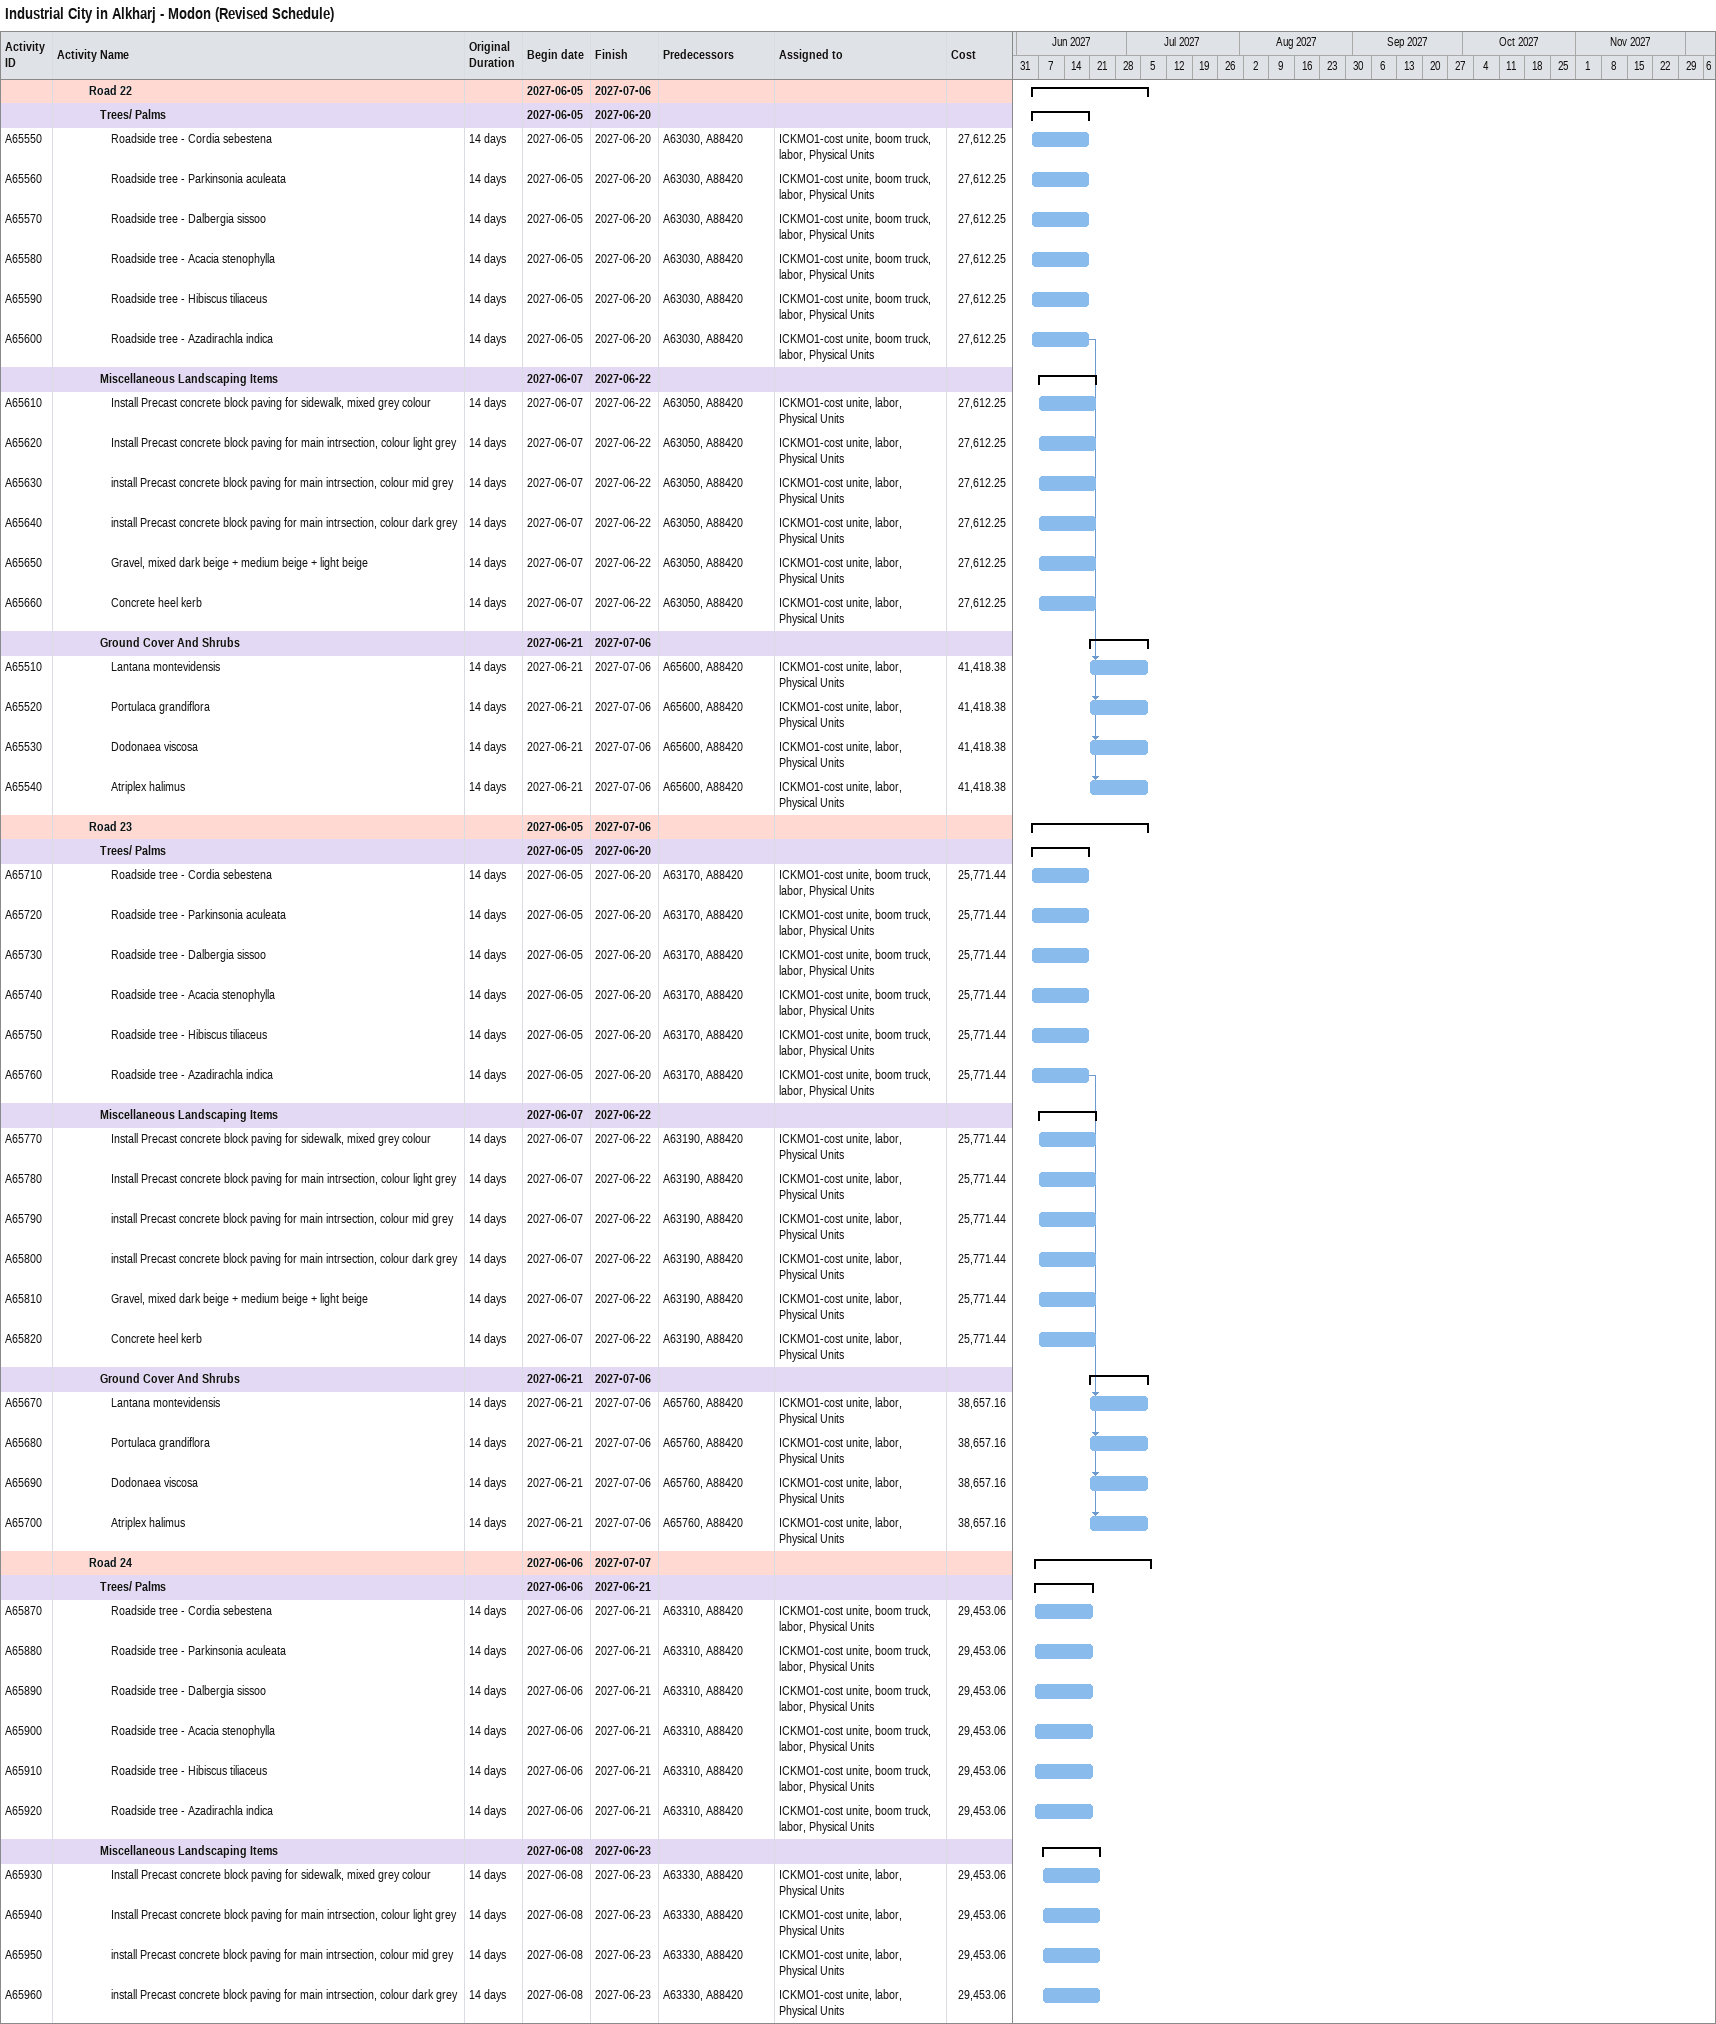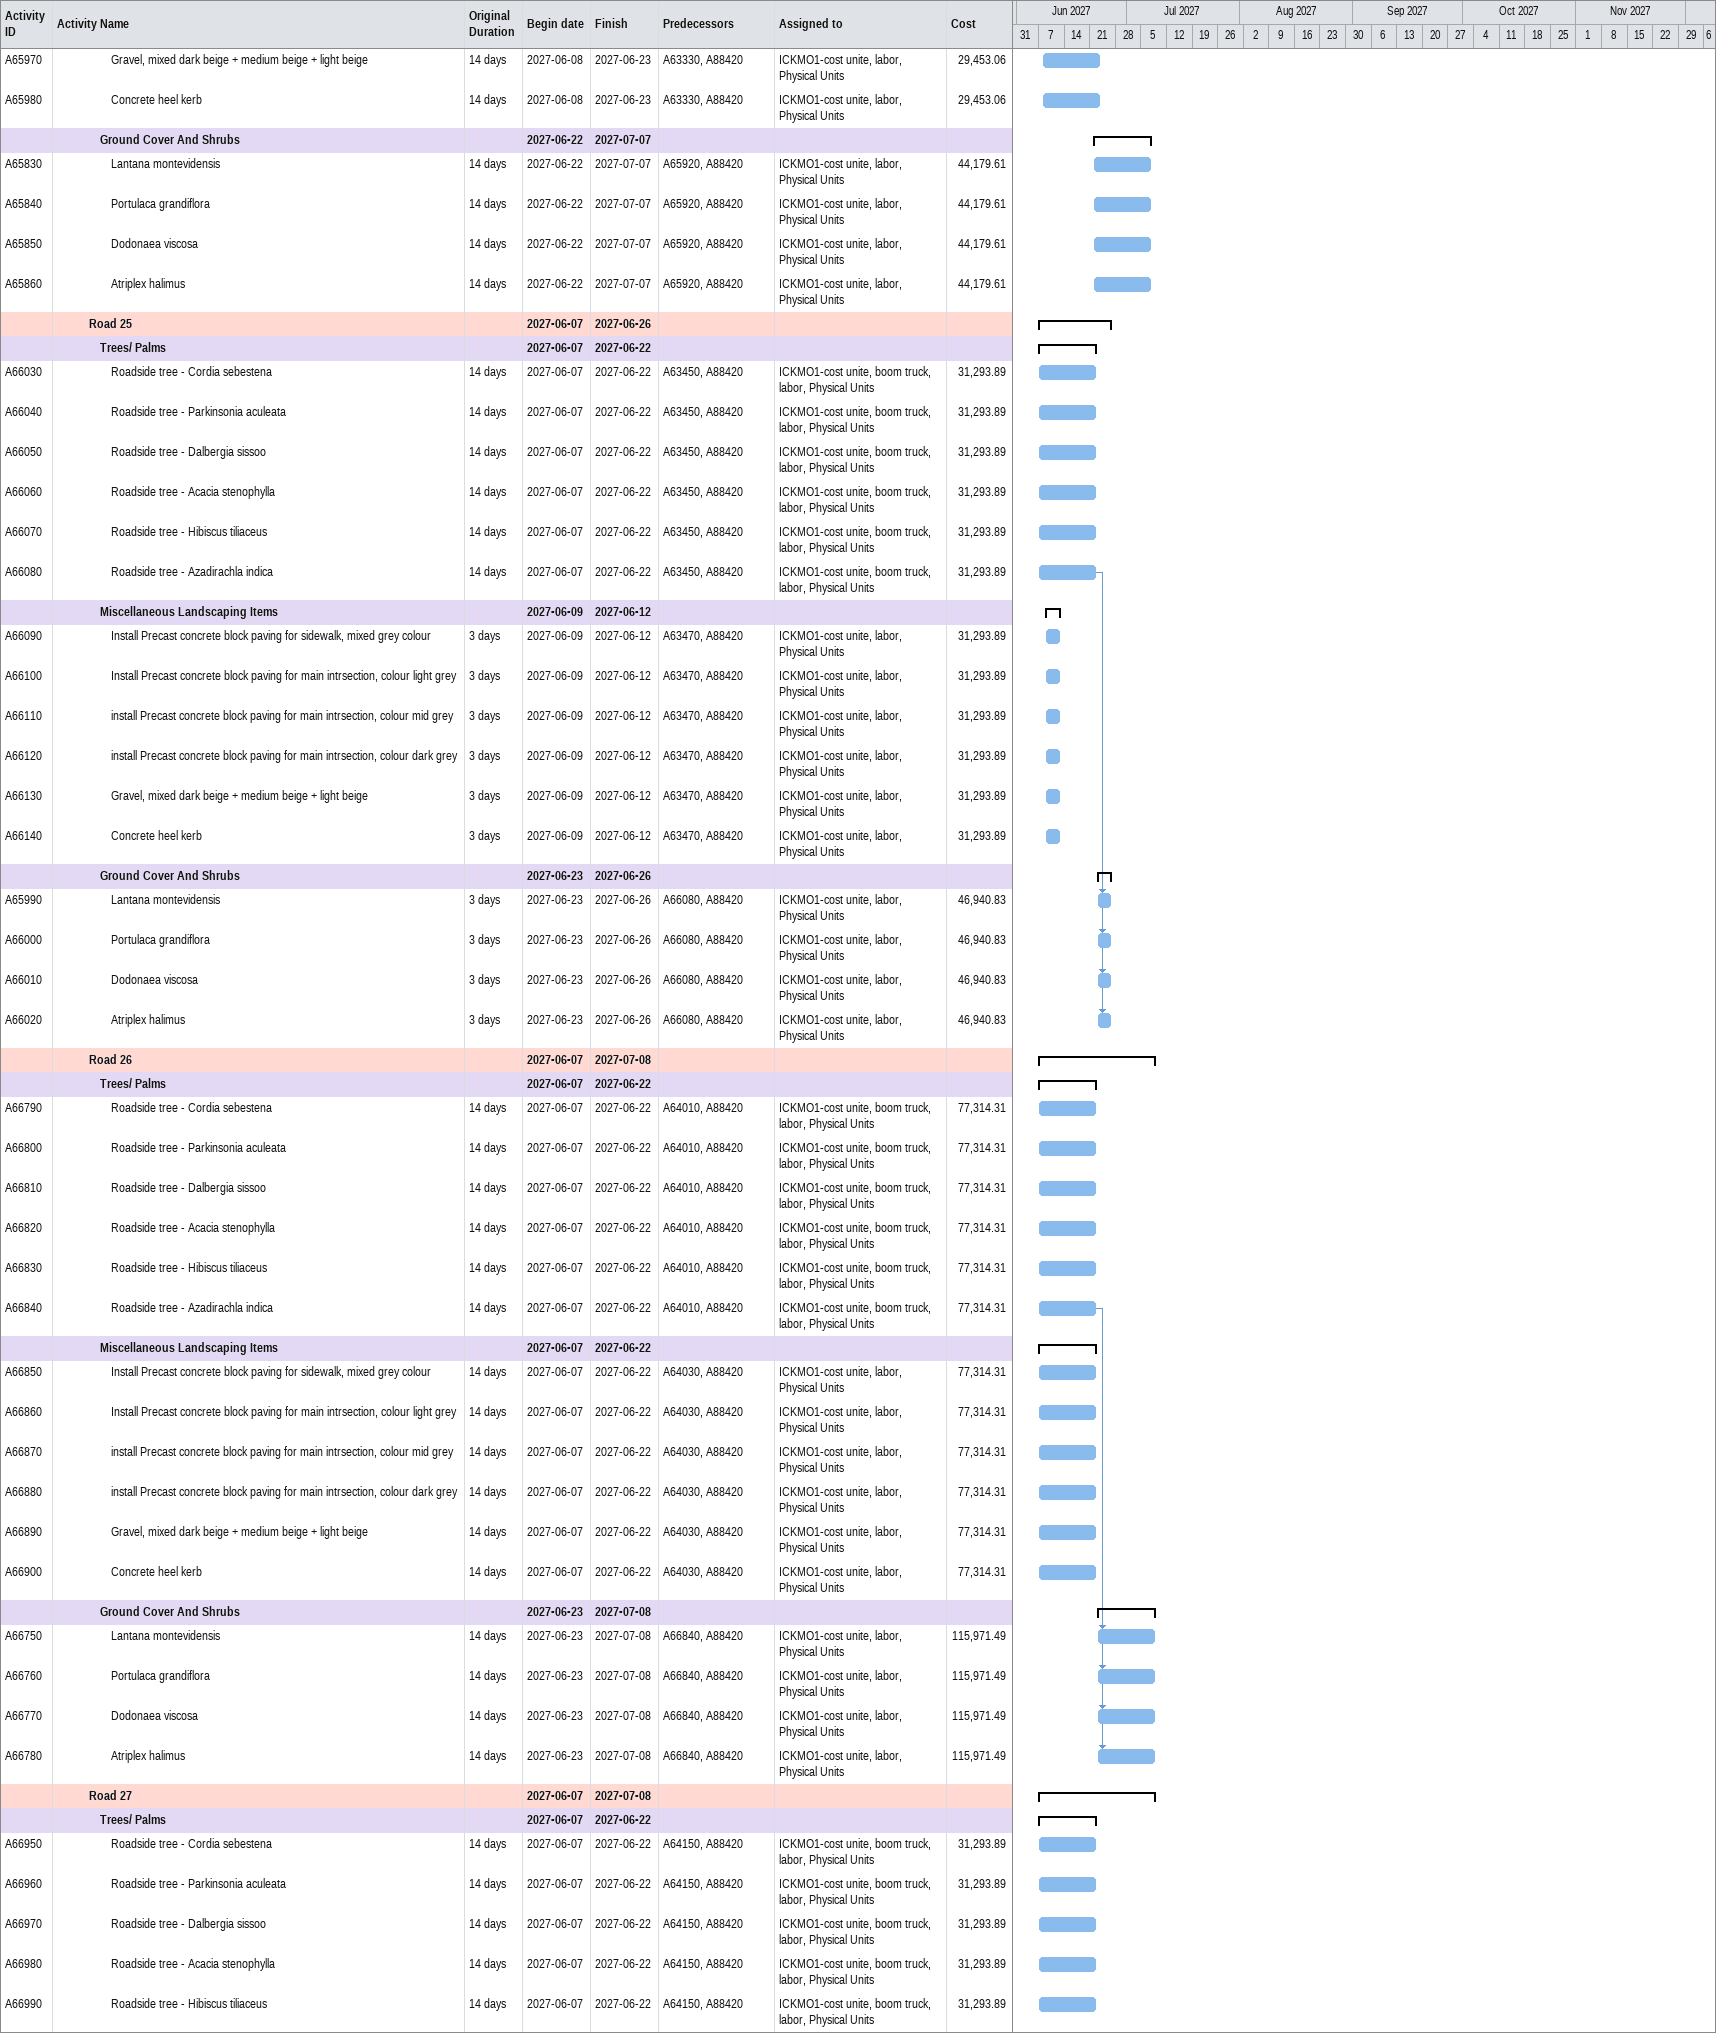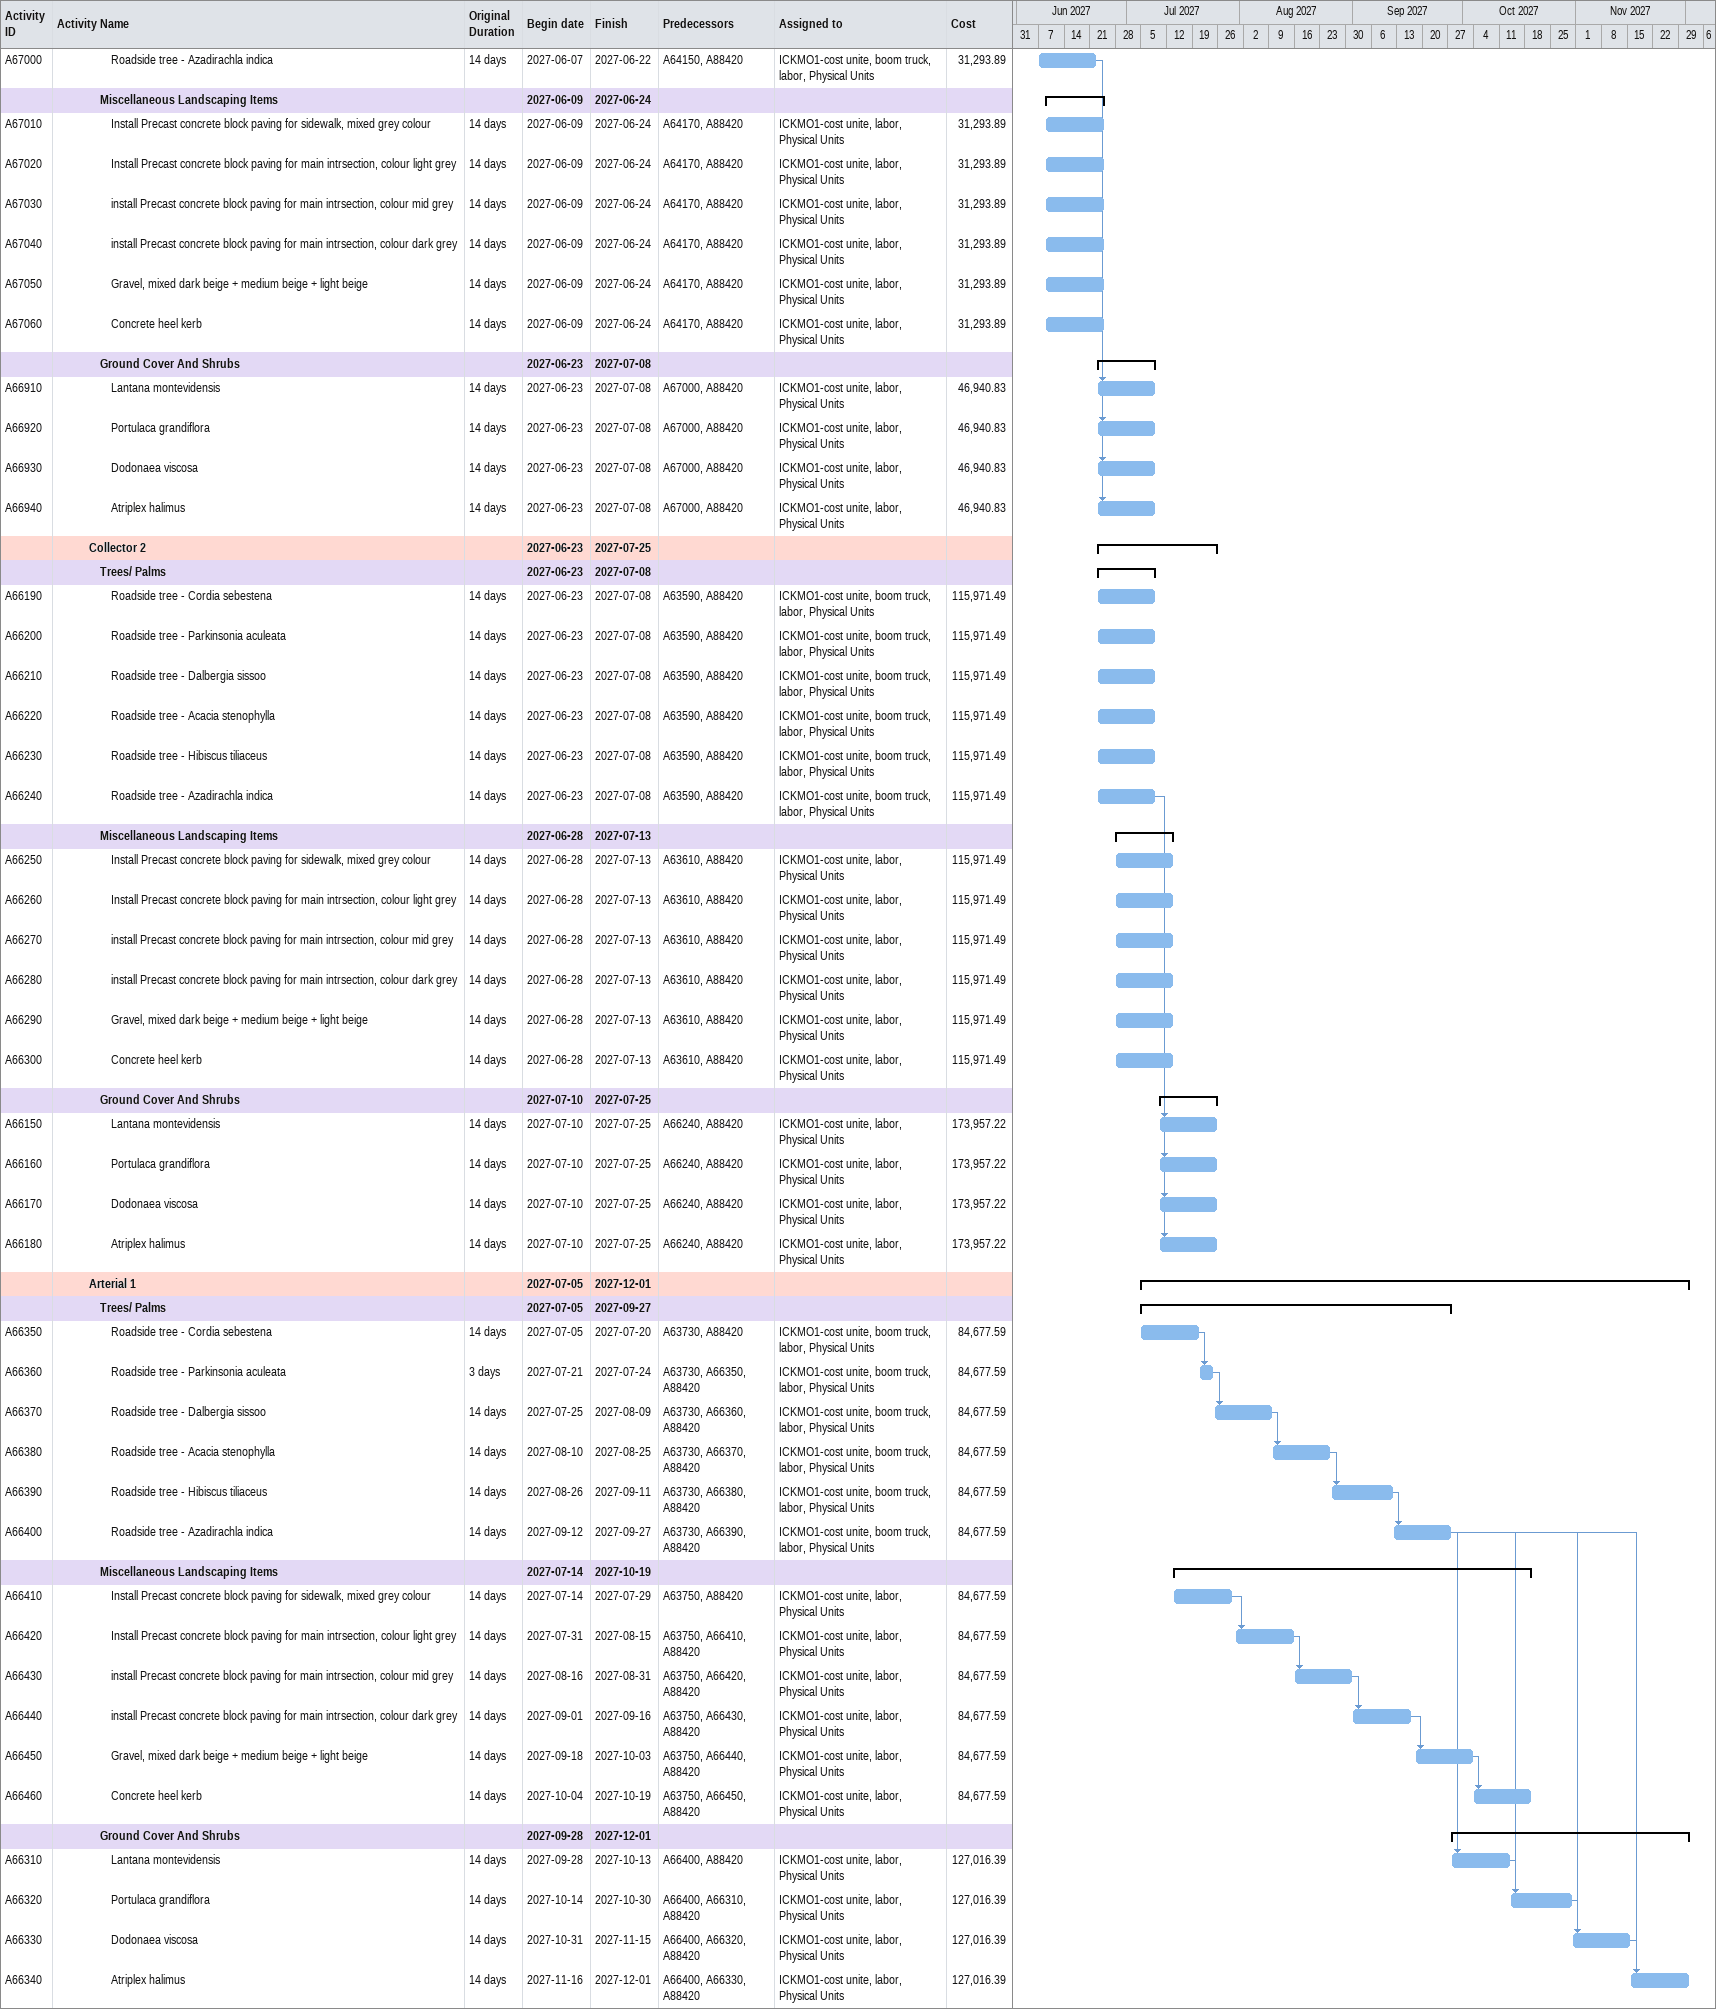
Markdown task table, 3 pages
Industrial City in Alkharj - Modon (Revised Schedule)

| ID | Level | Task | Original duration | Start | Finish | Predecessors | Resources | Cost |
|---|---|---|---|---|---|---|---|---|
|  | 4 | **Road 22** |  | 2027-06-05 | 2027-07-06 |  |  |  |
|  | 5 | **Trees/ Palms** |  | 2027-06-05 | 2027-06-20 |  |  |  |
| A65550 | 6 | Roadside tree - Cordia sebestena | 14d | 2027-06-05 | 2027-06-20 | A63030, A88420 | ICKMO1-cost unite, boom truck, labor, Physical Units | 27612.25 |
| A65560 | 6 | Roadside tree - Parkinsonia aculeata | 14d | 2027-06-05 | 2027-06-20 | A63030, A88420 | ICKMO1-cost unite, boom truck, labor, Physical Units | 27612.25 |
| A65570 | 6 | Roadside tree - Dalbergia sissoo | 14d | 2027-06-05 | 2027-06-20 | A63030, A88420 | ICKMO1-cost unite, boom truck, labor, Physical Units | 27612.25 |
| A65580 | 6 | Roadside tree - Acacia stenophylla | 14d | 2027-06-05 | 2027-06-20 | A63030, A88420 | ICKMO1-cost unite, boom truck, labor, Physical Units | 27612.25 |
| A65590 | 6 | Roadside tree - Hibiscus tiliaceus | 14d | 2027-06-05 | 2027-06-20 | A63030, A88420 | ICKMO1-cost unite, boom truck, labor, Physical Units | 27612.25 |
| A65600 | 6 | Roadside tree - Azadirachla indica | 14d | 2027-06-05 | 2027-06-20 | A63030, A88420 | ICKMO1-cost unite, boom truck, labor, Physical Units | 27612.25 |
|  | 5 | **Miscellaneous Landscaping Items** |  | 2027-06-07 | 2027-06-22 |  |  |  |
| A65610 | 6 | Install Precast concrete block paving for sidewalk, mixed grey colour | 14d | 2027-06-07 | 2027-06-22 | A63050, A88420 | ICKMO1-cost unite, labor, Physical Units | 27612.25 |
| A65620 | 6 | Install Precast concrete block paving for main intrsection, colour light grey | 14d | 2027-06-07 | 2027-06-22 | A63050, A88420 | ICKMO1-cost unite, labor, Physical Units | 27612.25 |
| A65630 | 6 | install Precast concrete block paving for main intrsection, colour mid grey | 14d | 2027-06-07 | 2027-06-22 | A63050, A88420 | ICKMO1-cost unite, labor, Physical Units | 27612.25 |
| A65640 | 6 | install Precast concrete block paving for main intrsection, colour dark grey | 14d | 2027-06-07 | 2027-06-22 | A63050, A88420 | ICKMO1-cost unite, labor, Physical Units | 27612.25 |
| A65650 | 6 | Gravel, mixed dark beige + medium beige + light beige | 14d | 2027-06-07 | 2027-06-22 | A63050, A88420 | ICKMO1-cost unite, labor, Physical Units | 27612.25 |
| A65660 | 6 | Concrete heel kerb | 14d | 2027-06-07 | 2027-06-22 | A63050, A88420 | ICKMO1-cost unite, labor, Physical Units | 27612.25 |
|  | 5 | **Ground Cover And Shrubs** |  | 2027-06-21 | 2027-07-06 |  |  |  |
| A65510 | 6 | Lantana montevidensis | 14d | 2027-06-21 | 2027-07-06 | A65600, A88420 | ICKMO1-cost unite, labor, Physical Units | 41418.38 |
| A65520 | 6 | Portulaca grandiflora | 14d | 2027-06-21 | 2027-07-06 | A65600, A88420 | ICKMO1-cost unite, labor, Physical Units | 41418.38 |
| A65530 | 6 | Dodonaea viscosa | 14d | 2027-06-21 | 2027-07-06 | A65600, A88420 | ICKMO1-cost unite, labor, Physical Units | 41418.38 |
| A65540 | 6 | Atriplex halimus | 14d | 2027-06-21 | 2027-07-06 | A65600, A88420 | ICKMO1-cost unite, labor, Physical Units | 41418.38 |
|  | 4 | **Road 23** |  | 2027-06-05 | 2027-07-06 |  |  |  |
|  | 5 | **Trees/ Palms** |  | 2027-06-05 | 2027-06-20 |  |  |  |
| A65710 | 6 | Roadside tree - Cordia sebestena | 14d | 2027-06-05 | 2027-06-20 | A63170, A88420 | ICKMO1-cost unite, boom truck, labor, Physical Units | 25771.44 |
| A65720 | 6 | Roadside tree - Parkinsonia aculeata | 14d | 2027-06-05 | 2027-06-20 | A63170, A88420 | ICKMO1-cost unite, boom truck, labor, Physical Units | 25771.44 |
| A65730 | 6 | Roadside tree - Dalbergia sissoo | 14d | 2027-06-05 | 2027-06-20 | A63170, A88420 | ICKMO1-cost unite, boom truck, labor, Physical Units | 25771.44 |
| A65740 | 6 | Roadside tree - Acacia stenophylla | 14d | 2027-06-05 | 2027-06-20 | A63170, A88420 | ICKMO1-cost unite, boom truck, labor, Physical Units | 25771.44 |
| A65750 | 6 | Roadside tree - Hibiscus tiliaceus | 14d | 2027-06-05 | 2027-06-20 | A63170, A88420 | ICKMO1-cost unite, boom truck, labor, Physical Units | 25771.44 |
| A65760 | 6 | Roadside tree - Azadirachla indica | 14d | 2027-06-05 | 2027-06-20 | A63170, A88420 | ICKMO1-cost unite, boom truck, labor, Physical Units | 25771.44 |
|  | 5 | **Miscellaneous Landscaping Items** |  | 2027-06-07 | 2027-06-22 |  |  |  |
| A65770 | 6 | Install Precast concrete block paving for sidewalk, mixed grey colour | 14d | 2027-06-07 | 2027-06-22 | A63190, A88420 | ICKMO1-cost unite, labor, Physical Units | 25771.44 |
| A65780 | 6 | Install Precast concrete block paving for main intrsection, colour light grey | 14d | 2027-06-07 | 2027-06-22 | A63190, A88420 | ICKMO1-cost unite, labor, Physical Units | 25771.44 |
| A65790 | 6 | install Precast concrete block paving for main intrsection, colour mid grey | 14d | 2027-06-07 | 2027-06-22 | A63190, A88420 | ICKMO1-cost unite, labor, Physical Units | 25771.44 |
| A65800 | 6 | install Precast concrete block paving for main intrsection, colour dark grey | 14d | 2027-06-07 | 2027-06-22 | A63190, A88420 | ICKMO1-cost unite, labor, Physical Units | 25771.44 |
| A65810 | 6 | Gravel, mixed dark beige + medium beige + light beige | 14d | 2027-06-07 | 2027-06-22 | A63190, A88420 | ICKMO1-cost unite, labor, Physical Units | 25771.44 |
| A65820 | 6 | Concrete heel kerb | 14d | 2027-06-07 | 2027-06-22 | A63190, A88420 | ICKMO1-cost unite, labor, Physical Units | 25771.44 |
|  | 5 | **Ground Cover And Shrubs** |  | 2027-06-21 | 2027-07-06 |  |  |  |
| A65670 | 6 | Lantana montevidensis | 14d | 2027-06-21 | 2027-07-06 | A65760, A88420 | ICKMO1-cost unite, labor, Physical Units | 38657.16 |
| A65680 | 6 | Portulaca grandiflora | 14d | 2027-06-21 | 2027-07-06 | A65760, A88420 | ICKMO1-cost unite, labor, Physical Units | 38657.16 |
| A65690 | 6 | Dodonaea viscosa | 14d | 2027-06-21 | 2027-07-06 | A65760, A88420 | ICKMO1-cost unite, labor, Physical Units | 38657.16 |
| A65700 | 6 | Atriplex halimus | 14d | 2027-06-21 | 2027-07-06 | A65760, A88420 | ICKMO1-cost unite, labor, Physical Units | 38657.16 |
|  | 4 | **Road 24** |  | 2027-06-06 | 2027-07-07 |  |  |  |
|  | 5 | **Trees/ Palms** |  | 2027-06-06 | 2027-06-21 |  |  |  |
| A65870 | 6 | Roadside tree - Cordia sebestena | 14d | 2027-06-06 | 2027-06-21 | A63310, A88420 | ICKMO1-cost unite, boom truck, labor, Physical Units | 29453.06 |
| A65880 | 6 | Roadside tree - Parkinsonia aculeata | 14d | 2027-06-06 | 2027-06-21 | A63310, A88420 | ICKMO1-cost unite, boom truck, labor, Physical Units | 29453.06 |
| A65890 | 6 | Roadside tree - Dalbergia sissoo | 14d | 2027-06-06 | 2027-06-21 | A63310, A88420 | ICKMO1-cost unite, boom truck, labor, Physical Units | 29453.06 |
| A65900 | 6 | Roadside tree - Acacia stenophylla | 14d | 2027-06-06 | 2027-06-21 | A63310, A88420 | ICKMO1-cost unite, boom truck, labor, Physical Units | 29453.06 |
| A65910 | 6 | Roadside tree - Hibiscus tiliaceus | 14d | 2027-06-06 | 2027-06-21 | A63310, A88420 | ICKMO1-cost unite, boom truck, labor, Physical Units | 29453.06 |
| A65920 | 6 | Roadside tree - Azadirachla indica | 14d | 2027-06-06 | 2027-06-21 | A63310, A88420 | ICKMO1-cost unite, boom truck, labor, Physical Units | 29453.06 |
|  | 5 | **Miscellaneous Landscaping Items** |  | 2027-06-08 | 2027-06-23 |  |  |  |
| A65930 | 6 | Install Precast concrete block paving for sidewalk, mixed grey colour | 14d | 2027-06-08 | 2027-06-23 | A63330, A88420 | ICKMO1-cost unite, labor, Physical Units | 29453.06 |
| A65940 | 6 | Install Precast concrete block paving for main intrsection, colour light grey | 14d | 2027-06-08 | 2027-06-23 | A63330, A88420 | ICKMO1-cost unite, labor, Physical Units | 29453.06 |
| A65950 | 6 | install Precast concrete block paving for main intrsection, colour mid grey | 14d | 2027-06-08 | 2027-06-23 | A63330, A88420 | ICKMO1-cost unite, labor, Physical Units | 29453.06 |
| A65960 | 6 | install Precast concrete block paving for main intrsection, colour dark grey | 14d | 2027-06-08 | 2027-06-23 | A63330, A88420 | ICKMO1-cost unite, labor, Physical Units | 29453.06 |
| A65970 | 6 | Gravel, mixed dark beige + medium beige + light beige | 14d | 2027-06-08 | 2027-06-23 | A63330, A88420 | ICKMO1-cost unite, labor, Physical Units | 29453.06 |
| A65980 | 6 | Concrete heel kerb | 14d | 2027-06-08 | 2027-06-23 | A63330, A88420 | ICKMO1-cost unite, labor, Physical Units | 29453.06 |
|  | 5 | **Ground Cover And Shrubs** |  | 2027-06-22 | 2027-07-07 |  |  |  |
| A65830 | 6 | Lantana montevidensis | 14d | 2027-06-22 | 2027-07-07 | A65920, A88420 | ICKMO1-cost unite, labor, Physical Units | 44179.61 |
| A65840 | 6 | Portulaca grandiflora | 14d | 2027-06-22 | 2027-07-07 | A65920, A88420 | ICKMO1-cost unite, labor, Physical Units | 44179.61 |
| A65850 | 6 | Dodonaea viscosa | 14d | 2027-06-22 | 2027-07-07 | A65920, A88420 | ICKMO1-cost unite, labor, Physical Units | 44179.61 |
| A65860 | 6 | Atriplex halimus | 14d | 2027-06-22 | 2027-07-07 | A65920, A88420 | ICKMO1-cost unite, labor, Physical Units | 44179.61 |
|  | 4 | **Road 25** |  | 2027-06-07 | 2027-06-26 |  |  |  |
|  | 5 | **Trees/ Palms** |  | 2027-06-07 | 2027-06-22 |  |  |  |
| A66030 | 6 | Roadside tree - Cordia sebestena | 14d | 2027-06-07 | 2027-06-22 | A63450, A88420 | ICKMO1-cost unite, boom truck, labor, Physical Units | 31293.89 |
| A66040 | 6 | Roadside tree - Parkinsonia aculeata | 14d | 2027-06-07 | 2027-06-22 | A63450, A88420 | ICKMO1-cost unite, boom truck, labor, Physical Units | 31293.89 |
| A66050 | 6 | Roadside tree - Dalbergia sissoo | 14d | 2027-06-07 | 2027-06-22 | A63450, A88420 | ICKMO1-cost unite, boom truck, labor, Physical Units | 31293.89 |
| A66060 | 6 | Roadside tree - Acacia stenophylla | 14d | 2027-06-07 | 2027-06-22 | A63450, A88420 | ICKMO1-cost unite, boom truck, labor, Physical Units | 31293.89 |
| A66070 | 6 | Roadside tree - Hibiscus tiliaceus | 14d | 2027-06-07 | 2027-06-22 | A63450, A88420 | ICKMO1-cost unite, boom truck, labor, Physical Units | 31293.89 |
| A66080 | 6 | Roadside tree - Azadirachla indica | 14d | 2027-06-07 | 2027-06-22 | A63450, A88420 | ICKMO1-cost unite, boom truck, labor, Physical Units | 31293.89 |
|  | 5 | **Miscellaneous Landscaping Items** |  | 2027-06-09 | 2027-06-12 |  |  |  |
| A66090 | 6 | Install Precast concrete block paving for sidewalk, mixed grey colour | 3d | 2027-06-09 | 2027-06-12 | A63470, A88420 | ICKMO1-cost unite, labor, Physical Units | 31293.89 |
| A66100 | 6 | Install Precast concrete block paving for main intrsection, colour light grey | 3d | 2027-06-09 | 2027-06-12 | A63470, A88420 | ICKMO1-cost unite, labor, Physical Units | 31293.89 |
| A66110 | 6 | install Precast concrete block paving for main intrsection, colour mid grey | 3d | 2027-06-09 | 2027-06-12 | A63470, A88420 | ICKMO1-cost unite, labor, Physical Units | 31293.89 |
| A66120 | 6 | install Precast concrete block paving for main intrsection, colour dark grey | 3d | 2027-06-09 | 2027-06-12 | A63470, A88420 | ICKMO1-cost unite, labor, Physical Units | 31293.89 |
| A66130 | 6 | Gravel, mixed dark beige + medium beige + light beige | 3d | 2027-06-09 | 2027-06-12 | A63470, A88420 | ICKMO1-cost unite, labor, Physical Units | 31293.89 |
| A66140 | 6 | Concrete heel kerb | 3d | 2027-06-09 | 2027-06-12 | A63470, A88420 | ICKMO1-cost unite, labor, Physical Units | 31293.89 |
|  | 5 | **Ground Cover And Shrubs** |  | 2027-06-23 | 2027-06-26 |  |  |  |
| A65990 | 6 | Lantana montevidensis | 3d | 2027-06-23 | 2027-06-26 | A66080, A88420 | ICKMO1-cost unite, labor, Physical Units | 46940.83 |
| A66000 | 6 | Portulaca grandiflora | 3d | 2027-06-23 | 2027-06-26 | A66080, A88420 | ICKMO1-cost unite, labor, Physical Units | 46940.83 |
| A66010 | 6 | Dodonaea viscosa | 3d | 2027-06-23 | 2027-06-26 | A66080, A88420 | ICKMO1-cost unite, labor, Physical Units | 46940.83 |
| A66020 | 6 | Atriplex halimus | 3d | 2027-06-23 | 2027-06-26 | A66080, A88420 | ICKMO1-cost unite, labor, Physical Units | 46940.83 |
|  | 4 | **Road 26** |  | 2027-06-07 | 2027-07-08 |  |  |  |
|  | 5 | **Trees/ Palms** |  | 2027-06-07 | 2027-06-22 |  |  |  |
| A66790 | 6 | Roadside tree - Cordia sebestena | 14d | 2027-06-07 | 2027-06-22 | A64010, A88420 | ICKMO1-cost unite, boom truck, labor, Physical Units | 77314.31 |
| A66800 | 6 | Roadside tree - Parkinsonia aculeata | 14d | 2027-06-07 | 2027-06-22 | A64010, A88420 | ICKMO1-cost unite, boom truck, labor, Physical Units | 77314.31 |
| A66810 | 6 | Roadside tree - Dalbergia sissoo | 14d | 2027-06-07 | 2027-06-22 | A64010, A88420 | ICKMO1-cost unite, boom truck, labor, Physical Units | 77314.31 |
| A66820 | 6 | Roadside tree - Acacia stenophylla | 14d | 2027-06-07 | 2027-06-22 | A64010, A88420 | ICKMO1-cost unite, boom truck, labor, Physical Units | 77314.31 |
| A66830 | 6 | Roadside tree - Hibiscus tiliaceus | 14d | 2027-06-07 | 2027-06-22 | A64010, A88420 | ICKMO1-cost unite, boom truck, labor, Physical Units | 77314.31 |
| A66840 | 6 | Roadside tree - Azadirachla indica | 14d | 2027-06-07 | 2027-06-22 | A64010, A88420 | ICKMO1-cost unite, boom truck, labor, Physical Units | 77314.31 |
|  | 5 | **Miscellaneous Landscaping Items** |  | 2027-06-07 | 2027-06-22 |  |  |  |
| A66850 | 6 | Install Precast concrete block paving for sidewalk, mixed grey colour | 14d | 2027-06-07 | 2027-06-22 | A64030, A88420 | ICKMO1-cost unite, labor, Physical Units | 77314.31 |
| A66860 | 6 | Install Precast concrete block paving for main intrsection, colour light grey | 14d | 2027-06-07 | 2027-06-22 | A64030, A88420 | ICKMO1-cost unite, labor, Physical Units | 77314.31 |
| A66870 | 6 | install Precast concrete block paving for main intrsection, colour mid grey | 14d | 2027-06-07 | 2027-06-22 | A64030, A88420 | ICKMO1-cost unite, labor, Physical Units | 77314.31 |
| A66880 | 6 | install Precast concrete block paving for main intrsection, colour dark grey | 14d | 2027-06-07 | 2027-06-22 | A64030, A88420 | ICKMO1-cost unite, labor, Physical Units | 77314.31 |
| A66890 | 6 | Gravel, mixed dark beige + medium beige + light beige | 14d | 2027-06-07 | 2027-06-22 | A64030, A88420 | ICKMO1-cost unite, labor, Physical Units | 77314.31 |
| A66900 | 6 | Concrete heel kerb | 14d | 2027-06-07 | 2027-06-22 | A64030, A88420 | ICKMO1-cost unite, labor, Physical Units | 77314.31 |
|  | 5 | **Ground Cover And Shrubs** |  | 2027-06-23 | 2027-07-08 |  |  |  |
| A66750 | 6 | Lantana montevidensis | 14d | 2027-06-23 | 2027-07-08 | A66840, A88420 | ICKMO1-cost unite, labor, Physical Units | 115971.49 |
| A66760 | 6 | Portulaca grandiflora | 14d | 2027-06-23 | 2027-07-08 | A66840, A88420 | ICKMO1-cost unite, labor, Physical Units | 115971.49 |
| A66770 | 6 | Dodonaea viscosa | 14d | 2027-06-23 | 2027-07-08 | A66840, A88420 | ICKMO1-cost unite, labor, Physical Units | 115971.49 |
| A66780 | 6 | Atriplex halimus | 14d | 2027-06-23 | 2027-07-08 | A66840, A88420 | ICKMO1-cost unite, labor, Physical Units | 115971.49 |
|  | 4 | **Road 27** |  | 2027-06-07 | 2027-07-08 |  |  |  |
|  | 5 | **Trees/ Palms** |  | 2027-06-07 | 2027-06-22 |  |  |  |
| A66950 | 6 | Roadside tree - Cordia sebestena | 14d | 2027-06-07 | 2027-06-22 | A64150, A88420 | ICKMO1-cost unite, boom truck, labor, Physical Units | 31293.89 |
| A66960 | 6 | Roadside tree - Parkinsonia aculeata | 14d | 2027-06-07 | 2027-06-22 | A64150, A88420 | ICKMO1-cost unite, boom truck, labor, Physical Units | 31293.89 |
| A66970 | 6 | Roadside tree - Dalbergia sissoo | 14d | 2027-06-07 | 2027-06-22 | A64150, A88420 | ICKMO1-cost unite, boom truck, labor, Physical Units | 31293.89 |
| A66980 | 6 | Roadside tree - Acacia stenophylla | 14d | 2027-06-07 | 2027-06-22 | A64150, A88420 | ICKMO1-cost unite, boom truck, labor, Physical Units | 31293.89 |
| A66990 | 6 | Roadside tree - Hibiscus tiliaceus | 14d | 2027-06-07 | 2027-06-22 | A64150, A88420 | ICKMO1-cost unite, boom truck, labor, Physical Units | 31293.89 |
| A67000 | 6 | Roadside tree - Azadirachla indica | 14d | 2027-06-07 | 2027-06-22 | A64150, A88420 | ICKMO1-cost unite, boom truck, labor, Physical Units | 31293.89 |
|  | 5 | **Miscellaneous Landscaping Items** |  | 2027-06-09 | 2027-06-24 |  |  |  |
| A67010 | 6 | Install Precast concrete block paving for sidewalk, mixed grey colour | 14d | 2027-06-09 | 2027-06-24 | A64170, A88420 | ICKMO1-cost unite, labor, Physical Units | 31293.89 |
| A67020 | 6 | Install Precast concrete block paving for main intrsection, colour light grey | 14d | 2027-06-09 | 2027-06-24 | A64170, A88420 | ICKMO1-cost unite, labor, Physical Units | 31293.89 |
| A67030 | 6 | install Precast concrete block paving for main intrsection, colour mid grey | 14d | 2027-06-09 | 2027-06-24 | A64170, A88420 | ICKMO1-cost unite, labor, Physical Units | 31293.89 |
| A67040 | 6 | install Precast concrete block paving for main intrsection, colour dark grey | 14d | 2027-06-09 | 2027-06-24 | A64170, A88420 | ICKMO1-cost unite, labor, Physical Units | 31293.89 |
| A67050 | 6 | Gravel, mixed dark beige + medium beige + light beige | 14d | 2027-06-09 | 2027-06-24 | A64170, A88420 | ICKMO1-cost unite, labor, Physical Units | 31293.89 |
| A67060 | 6 | Concrete heel kerb | 14d | 2027-06-09 | 2027-06-24 | A64170, A88420 | ICKMO1-cost unite, labor, Physical Units | 31293.89 |
|  | 5 | **Ground Cover And Shrubs** |  | 2027-06-23 | 2027-07-08 |  |  |  |
| A66910 | 6 | Lantana montevidensis | 14d | 2027-06-23 | 2027-07-08 | A67000, A88420 | ICKMO1-cost unite, labor, Physical Units | 46940.83 |
| A66920 | 6 | Portulaca grandiflora | 14d | 2027-06-23 | 2027-07-08 | A67000, A88420 | ICKMO1-cost unite, labor, Physical Units | 46940.83 |
| A66930 | 6 | Dodonaea viscosa | 14d | 2027-06-23 | 2027-07-08 | A67000, A88420 | ICKMO1-cost unite, labor, Physical Units | 46940.83 |
| A66940 | 6 | Atriplex halimus | 14d | 2027-06-23 | 2027-07-08 | A67000, A88420 | ICKMO1-cost unite, labor, Physical Units | 46940.83 |
|  | 4 | **Collector 2** |  | 2027-06-23 | 2027-07-25 |  |  |  |
|  | 5 | **Trees/ Palms** |  | 2027-06-23 | 2027-07-08 |  |  |  |
| A66190 | 6 | Roadside tree - Cordia sebestena | 14d | 2027-06-23 | 2027-07-08 | A63590, A88420 | ICKMO1-cost unite, boom truck, labor, Physical Units | 115971.49 |
| A66200 | 6 | Roadside tree - Parkinsonia aculeata | 14d | 2027-06-23 | 2027-07-08 | A63590, A88420 | ICKMO1-cost unite, boom truck, labor, Physical Units | 115971.49 |
| A66210 | 6 | Roadside tree - Dalbergia sissoo | 14d | 2027-06-23 | 2027-07-08 | A63590, A88420 | ICKMO1-cost unite, boom truck, labor, Physical Units | 115971.49 |
| A66220 | 6 | Roadside tree - Acacia stenophylla | 14d | 2027-06-23 | 2027-07-08 | A63590, A88420 | ICKMO1-cost unite, boom truck, labor, Physical Units | 115971.49 |
| A66230 | 6 | Roadside tree - Hibiscus tiliaceus | 14d | 2027-06-23 | 2027-07-08 | A63590, A88420 | ICKMO1-cost unite, boom truck, labor, Physical Units | 115971.49 |
| A66240 | 6 | Roadside tree - Azadirachla indica | 14d | 2027-06-23 | 2027-07-08 | A63590, A88420 | ICKMO1-cost unite, boom truck, labor, Physical Units | 115971.49 |
|  | 5 | **Miscellaneous Landscaping Items** |  | 2027-06-28 | 2027-07-13 |  |  |  |
| A66250 | 6 | Install Precast concrete block paving for sidewalk, mixed grey colour | 14d | 2027-06-28 | 2027-07-13 | A63610, A88420 | ICKMO1-cost unite, labor, Physical Units | 115971.49 |
| A66260 | 6 | Install Precast concrete block paving for main intrsection, colour light grey | 14d | 2027-06-28 | 2027-07-13 | A63610, A88420 | ICKMO1-cost unite, labor, Physical Units | 115971.49 |
| A66270 | 6 | install Precast concrete block paving for main intrsection, colour mid grey | 14d | 2027-06-28 | 2027-07-13 | A63610, A88420 | ICKMO1-cost unite, labor, Physical Units | 115971.49 |
| A66280 | 6 | install Precast concrete block paving for main intrsection, colour dark grey | 14d | 2027-06-28 | 2027-07-13 | A63610, A88420 | ICKMO1-cost unite, labor, Physical Units | 115971.49 |
| A66290 | 6 | Gravel, mixed dark beige + medium beige + light beige | 14d | 2027-06-28 | 2027-07-13 | A63610, A88420 | ICKMO1-cost unite, labor, Physical Units | 115971.49 |
| A66300 | 6 | Concrete heel kerb | 14d | 2027-06-28 | 2027-07-13 | A63610, A88420 | ICKMO1-cost unite, labor, Physical Units | 115971.49 |
|  | 5 | **Ground Cover And Shrubs** |  | 2027-07-10 | 2027-07-25 |  |  |  |
| A66150 | 6 | Lantana montevidensis | 14d | 2027-07-10 | 2027-07-25 | A66240, A88420 | ICKMO1-cost unite, labor, Physical Units | 173957.22 |
| A66160 | 6 | Portulaca grandiflora | 14d | 2027-07-10 | 2027-07-25 | A66240, A88420 | ICKMO1-cost unite, labor, Physical Units | 173957.22 |
| A66170 | 6 | Dodonaea viscosa | 14d | 2027-07-10 | 2027-07-25 | A66240, A88420 | ICKMO1-cost unite, labor, Physical Units | 173957.22 |
| A66180 | 6 | Atriplex halimus | 14d | 2027-07-10 | 2027-07-25 | A66240, A88420 | ICKMO1-cost unite, labor, Physical Units | 173957.22 |
|  | 4 | **Arterial 1** |  | 2027-07-05 | 2027-12-01 |  |  |  |
|  | 5 | **Trees/ Palms** |  | 2027-07-05 | 2027-09-27 |  |  |  |
| A66350 | 6 | Roadside tree - Cordia sebestena | 14d | 2027-07-05 | 2027-07-20 | A63730, A88420 | ICKMO1-cost unite, boom truck, labor, Physical Units | 84677.59 |
| A66360 | 6 | Roadside tree - Parkinsonia aculeata | 3d | 2027-07-21 | 2027-07-24 | A63730, A66350, A88420 | ICKMO1-cost unite, boom truck, labor, Physical Units | 84677.59 |
| A66370 | 6 | Roadside tree - Dalbergia sissoo | 14d | 2027-07-25 | 2027-08-09 | A63730, A66360, A88420 | ICKMO1-cost unite, boom truck, labor, Physical Units | 84677.59 |
| A66380 | 6 | Roadside tree - Acacia stenophylla | 14d | 2027-08-10 | 2027-08-25 | A63730, A66370, A88420 | ICKMO1-cost unite, boom truck, labor, Physical Units | 84677.59 |
| A66390 | 6 | Roadside tree - Hibiscus tiliaceus | 14d | 2027-08-26 | 2027-09-11 | A63730, A66380, A88420 | ICKMO1-cost unite, boom truck, labor, Physical Units | 84677.59 |
| A66400 | 6 | Roadside tree - Azadirachla indica | 14d | 2027-09-12 | 2027-09-27 | A63730, A66390, A88420 | ICKMO1-cost unite, boom truck, labor, Physical Units | 84677.59 |
|  | 5 | **Miscellaneous Landscaping Items** |  | 2027-07-14 | 2027-10-19 |  |  |  |
| A66410 | 6 | Install Precast concrete block paving for sidewalk, mixed grey colour | 14d | 2027-07-14 | 2027-07-29 | A63750, A88420 | ICKMO1-cost unite, labor, Physical Units | 84677.59 |
| A66420 | 6 | Install Precast concrete block paving for main intrsection, colour light grey | 14d | 2027-07-31 | 2027-08-15 | A63750, A66410, A88420 | ICKMO1-cost unite, labor, Physical Units | 84677.59 |
| A66430 | 6 | install Precast concrete block paving for main intrsection, colour mid grey | 14d | 2027-08-16 | 2027-08-31 | A63750, A66420, A88420 | ICKMO1-cost unite, labor, Physical Units | 84677.59 |
| A66440 | 6 | install Precast concrete block paving for main intrsection, colour dark grey | 14d | 2027-09-01 | 2027-09-16 | A63750, A66430, A88420 | ICKMO1-cost unite, labor, Physical Units | 84677.59 |
| A66450 | 6 | Gravel, mixed dark beige + medium beige + light beige | 14d | 2027-09-18 | 2027-10-03 | A63750, A66440, A88420 | ICKMO1-cost unite, labor, Physical Units | 84677.59 |
| A66460 | 6 | Concrete heel kerb | 14d | 2027-10-04 | 2027-10-19 | A63750, A66450, A88420 | ICKMO1-cost unite, labor, Physical Units | 84677.59 |
|  | 5 | **Ground Cover And Shrubs** |  | 2027-09-28 | 2027-12-01 |  |  |  |
| A66310 | 6 | Lantana montevidensis | 14d | 2027-09-28 | 2027-10-13 | A66400, A88420 | ICKMO1-cost unite, labor, Physical Units | 127016.39 |
| A66320 | 6 | Portulaca grandiflora | 14d | 2027-10-14 | 2027-10-30 | A66400, A66310, A88420 | ICKMO1-cost unite, labor, Physical Units | 127016.39 |
| A66330 | 6 | Dodonaea viscosa | 14d | 2027-10-31 | 2027-11-15 | A66400, A66320, A88420 | ICKMO1-cost unite, labor, Physical Units | 127016.39 |
| A66340 | 6 | Atriplex halimus | 14d | 2027-11-16 | 2027-12-01 | A66400, A66330, A88420 | ICKMO1-cost unite, labor, Physical Units | 127016.39 |
